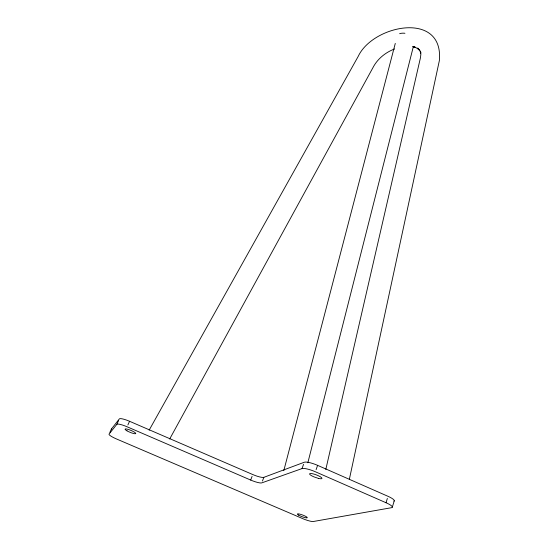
<?xml version="1.0" encoding="UTF-8"?>
<svg xmlns="http://www.w3.org/2000/svg" width="549" height="549" viewBox="0 0 549 549"><rect width="100%" height="100%" fill="white"/><g stroke="black" fill="none" stroke-linecap="round" stroke-linejoin="round"><path stroke-width="0.82" d="M349.349 479.332L439.378 60.514C443.812 10.527 372.977 24.822 358.25 56.307L149.136 430.183M325.804 469.457L420.438 57.83L420.863 54.317L420.486 51.036L420.863 53.027M307.852 462.766L413.39 46.445M283.806 470.63L395.287 43.405M392.322 507.146L394.264 500.77M118.509 420.699L116.827 424.322L109.059 434.094A9.161 1.558 22.6 0 0 116.409 438.926L302.835 518.681A8.791 1.455 20.6 0 0 313.253 521.516L391.444 507.715A11.042 2.244 19.6 0 0 386.029 502.733L387.354 498.451M316.114 469.615L317.603 465.353L388.013 496.317A11.001 2.306 19.6 0 1 393.99 501.148M116.827 424.322A9.779 1.784 22.7 0 1 127.052 426.765L250.68 480.052A9.656 1.777 21.2 0 0 261.763 482.887L302.039 468.572L303.549 464.344M262.463 481.034L263.849 477.335L304.304 462.237A11.062 2.395 20.5 0 1 317.603 465.353M250.68 480.052L252.087 476.388M127.89 424.933L129.571 421.289L252.787 474.556A9.628 1.825 21.2 0 0 263.849 477.335M109.855 432.386L111.447 428.982L119.353 418.894A9.752 1.832 22.7 0 1 129.571 421.289M169.675 439.015L373.848 66.01C378.433 58.098 386.077 52.176 394.573 48.971M412.779 46.72L415.202 47.2L412.972 46.487L416.485 47.941L419.347 50.034L417.693 48.024L419.752 50.618L420.678 52.917M386.029 502.733L315.359 471.756A11.104 2.326 20.5 0 0 302.039 468.572M399.638 33.695A9.237 4.694 14 0 1 404.942 33.276M111.66 429.716A9.134 1.606 22.7 0 1 111.447 428.982M318.434 478.399L313.712 476.786A6.615 1.373 20.5 0 1 310.624 473.485A6.615 1.373 20.5 0 1 320.479 476.855A6.615 1.373 20.5 0 1 318.434 478.399M298.594 515.106A5.305 0.885 20.6 0 0 307.049 517.872A5.305 0.885 20.6 0 0 301.374 514.578A5.305 0.885 20.6 0 0 298.594 515.106M127.059 430.869A5.826 1.057 22.6 0 0 135.74 433.621A5.826 1.057 22.6 0 0 128.432 429.469A5.826 1.057 22.6 0 0 127.059 430.869"/></g></svg>
